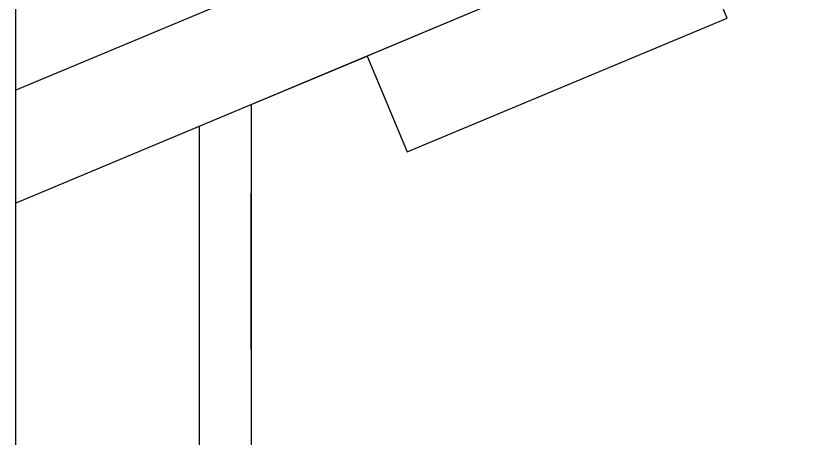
# Model space of a CAD drawing. Header units: millimetres. Extents: x 285 to 2285, y 238 to 2522.
# Drawn here: x 285.4 to 740.8, y 1237.6 to 1481.3 of the extents above; entities that cross this region are included whole.
import ezdxf

# ---------------------------------------------------------------- set-up
doc = ezdxf.new("R2010")
doc.units = ezdxf.units.MM
for name, color, linetype in [('ARREDI_attrezzature', 8, 'Continuous'), ('MURO', 1, 'Continuous'), ('Wall', 43, 'Continuous')]:
    doc.layers.add(name, color=color, linetype=linetype)

msp = doc.modelspace()

# ---------------------------------------------------------------- linework, layer by layer
msp.add_line((285.44, 238.29), (285.44, 2238.29))
at = {"layer": 'ARREDI_attrezzature'}
msp.add_line((421.2, 1289), (421.2, 1378.97), dxfattribs=at)
at = {"layer": 'MURO'}
for p, q in [((769.74, 1641.09), (285.44, 1438.29)), ((769.74, 1576.04), (285.44, 1373.25))]:
    msp.add_line(p, q, dxfattribs=at)
at = {"layer": 'Wall'}
for p, q in [((672.5, 1535.32), (488.03, 1458.08)), ((695.68, 1479.98), (672.5, 1535.32)), ((511.2, 1402.73), (695.68, 1479.98)), ((421.2, 1430.09), (488.03, 1458.08)), ((488.03, 1458.08), (511.2, 1402.73)), ((421.2, 1430.09), (421.2, 805.86)), ((391.2, 1417.53), (391.2, 775.86))]:
    msp.add_line(p, q, dxfattribs=at)

doc.saveas('drawing.dxf')
